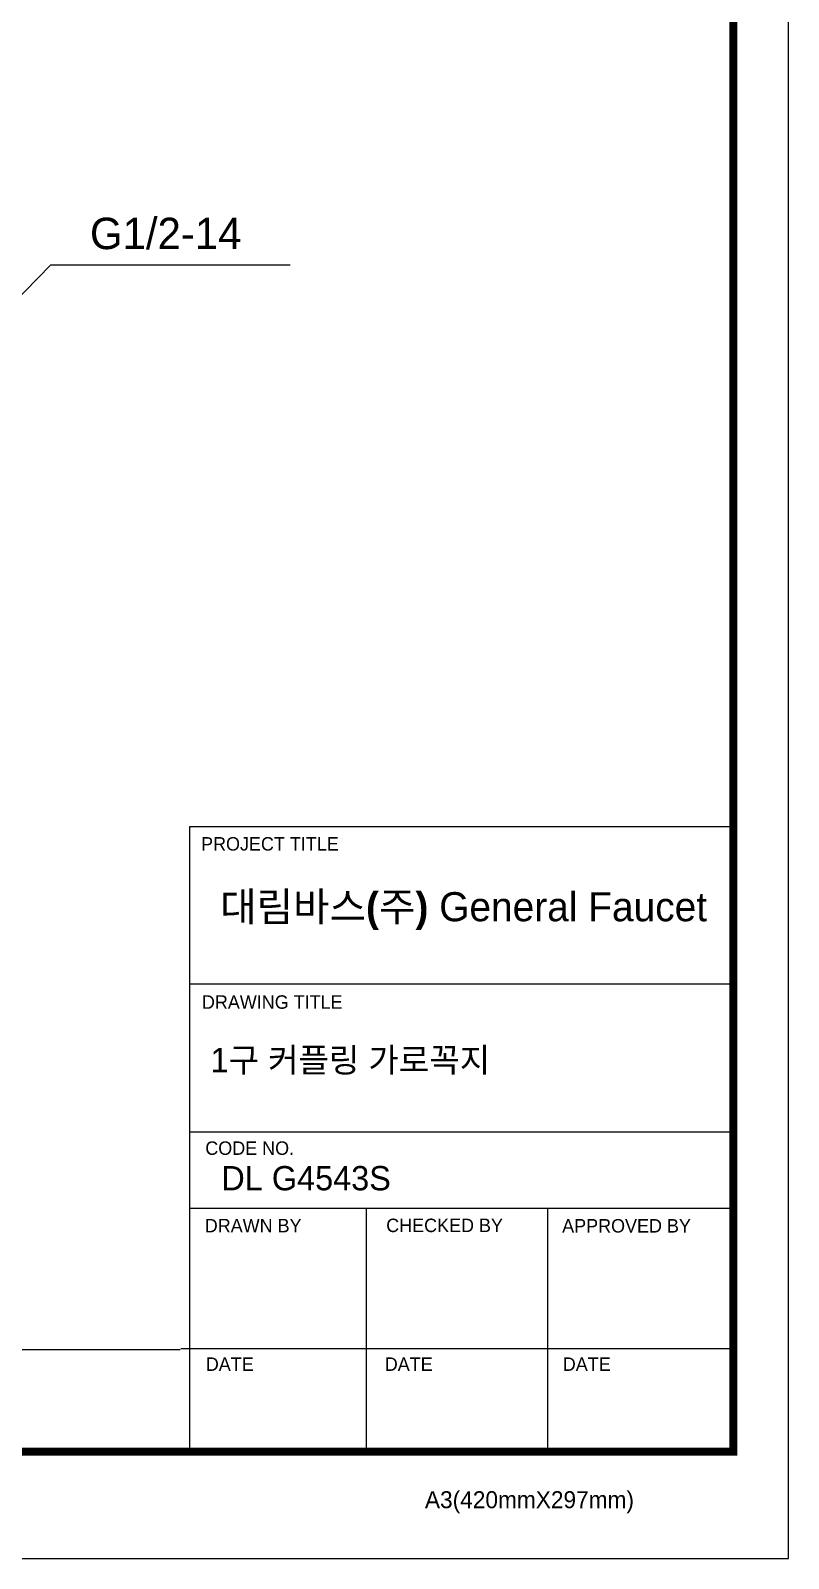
# Model space of a CAD drawing. Extents: x 16296677672 to 16296678106, y -37409616503 to -37409616185.
# Drawn here: x 16296678008.9 to 16296678105.5, y -37409616502.7 to -37409616308 of the extents above; entities that cross this region are included whole.
import ezdxf

# ---------------------------------------------------------------- set-up
doc = ezdxf.new("R2010")
doc.units = 0
doc.header["$LTSCALE"] = 10
doc.header["$MEASUREMENT"] = 0
doc.layers.get('0').update_dxf_attribs({"linetype": 'CONTINUOUS'})
doc.layers.add('DIM & TEXT', color=4, linetype='CONTINUOUS', lineweight=9)
doc.styles.add('Daelim Dimension', font='')
doc.styles.get('Daelim Dimension').set_extended_font_data('나눔고딕')

msp = doc.modelspace()

# ---------------------------------------------------------------- linework, layer by layer
at = {"color": 5, "ltscale": 0.5}
for p, q in [((16296678011.43244, -37409616337.88871), (16296678041.974039, -37409616337.88871)), ((16296678029.137751, -37409616409.505737), (16296678029.137751, -37409616489.525528))]:
    msp.add_line(p, q, dxfattribs=at)
at = {"color": 5, "ltscale": 40}
for p, q in [((16296678098.499821, -37409616409.505737), (16296678029.137751, -37409616409.505737)), ((16296678098.499821, -37409616429.554413), (16296678029.137751, -37409616429.554413)), ((16296678098.499821, -37409616429.554413), (16296678029.137751, -37409616429.554413)), ((16296678098.499821, -37409616448.414207), (16296678029.137751, -37409616448.414207)), ((16296678098.499821, -37409616448.414207), (16296678029.137751, -37409616448.414207)), ((16296678098.499821, -37409616458.141312), (16296678029.137751, -37409616458.141312)), ((16296678098.499821, -37409616458.141312), (16296678029.137751, -37409616458.141312)), ((16296678051.66715, -37409616458.141312), (16296678051.66715, -37409616489.105957)), ((16296678074.788851, -37409616458.141312), (16296678074.788851, -37409616489.105957)), ((16296678098.499821, -37409616476.028397), (16296678028.041389, -37409616476.028397)), ((16296678098.499821, -37409616476.028397), (16296678029.67815, -37409616476.028397)), ((16296678098.499821, -37409616489.105957), (16296678039.056339, -37409616489.105957))]:
    msp.add_line(p, q, dxfattribs=at)
at = {"color": 5}
msp.add_line((16296677678.499741, -37409616476.078011), (16296678027.95793, -37409616476.078011), dxfattribs=at)
at = {"ltscale": 0.5}
msp.add_lwpolyline([(16296677671.520941, -37409616502.722603), (16296678105.520941, -37409616502.722603), (16296678105.520941, -37409616184.722603), (16296677671.520941, -37409616184.722603)], close=True, dxfattribs=at)
at = {"color": 5, "linetype": 'ByBlock', "lineweight": 200, "const_width": 1}
msp.add_lwpolyline([(16296677678.499741, -37409616489.106117), (16296678098.499741, -37409616489.106117), (16296678098.499741, -37409616192.106117), (16296677678.499741, -37409616192.106117)], close=True, dxfattribs=at)
at = {"layer": 'DIM & TEXT', "color": 5}
msp.add_line((16296677979.71656, -37409616370.366127), (16296678011.43244, -37409616337.88871), dxfattribs=at)

# ---------------------------------------------------------------- texts
at = {"color": 5, "ltscale": 40, "style": 'Daelim Dimension'}
for s, height, p in [('PROJECT TITLE', 1.71267418, (16296678030.606119, -37409616412.524727)), ('DRAWING TITLE', 1.71267418, (16296678030.715931, -37409616432.681992)), ('CODE NO.', 1.7126742, (16296678031.14543, -37409616451.296654)), ('DRAWN BY', 1.7126742, (16296678031.07826, -37409616461.168907)), ('CHECKED BY', 1.7126742, (16296678054.21838, -37409616461.138527)), ('APPROVED BY', 1.71267418, (16296678076.660641, -37409616461.193863)), ('DATE', 1.7126742, (16296678031.21203, -37409616478.820908)), ('DATE', 1.7126742, (16296678054.036249, -37409616478.820908)), ('DATE', 1.7126742, (16296678076.739389, -37409616478.820908)), ('A3(420mmX297mm)', 2.16158088, (16296678059.15645, -37409616496.316597))]:
    msp.add_text(s, height=height, dxfattribs=at).set_placement(p)
at = {"color": 2, "insert": (16296678026.100941, -37409616333.914757), "char_height": 4, "attachment_point": 5, "style": 'Daelim Dimension'}
msp.add_mtext('G1/2-14', dxfattribs=at)
at = {"attachment_point": 1, "style": 'Daelim Dimension'}
for s, insert, char_height, width in [('{\\fPretendard Variable SemiBold|b0|i0|c129|p2;\\C7;대림바스(주)} General Faucet', (16296678033.04096, -37409616417.826477), 3.70649658, 59.5717871), (' 1구 커플링 가로꼭지', (16296678030.66534, -37409616437.670143), 3.09423494, 52.07281004), ('DL G4543S', (16296678033.192381, -37409616452.721558), 3.0942349, 52.07281004)]:
    msp.add_mtext(s, dxfattribs=dict(at, insert=insert, char_height=char_height, width=width))

doc.saveas('drawing.dxf')
